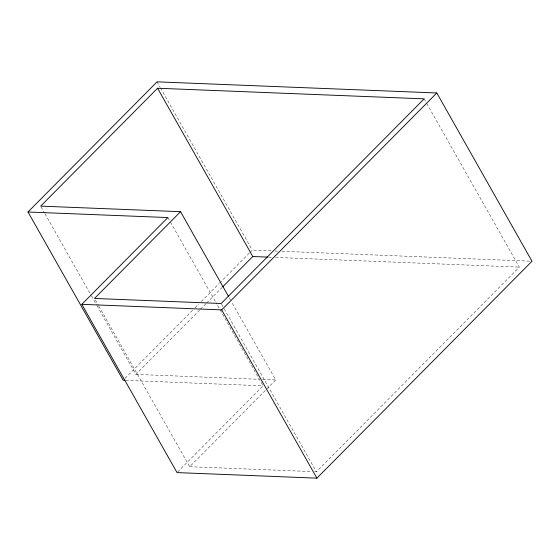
<?xml version="1.0" encoding="UTF-8"?>
<svg xmlns="http://www.w3.org/2000/svg" width="560" height="560" viewBox="0 0 560 560"><rect width="100%" height="100%" fill="white"/><g stroke="black" fill="none" stroke-linecap="round" stroke-linejoin="round"><path stroke-width="0.42" stroke-dasharray="2.8 2.1" d="M125.041 378.399L192.647 310.226M195.104 307.748L198.793 304.031M201.25 301.546L219.072 283.577M219.688 282.954L249.186 253.204M249.802 252.588L252.259 250.11L271.495 250.873M97.111 305.858L135.877 374.388L199.864 309.862M200.473 309.239L206.01 303.66M206.626 303.037L222.012 287.525M177.646 471.968L263.067 385.826L216.118 302.834M98.812 306.068L189.707 466.718L275.744 379.953L231.378 301.532M314.643 471.688L316.386 471.758L519.323 267.113L426.279 102.655M274.988 251.013L277.613 251.118M281.981 251.293L530.25 261.17M268.499 257.131L271.999 257.271M275.492 257.411L519.323 267.113M135.877 374.388L259.14 379.288M262.633 379.428L275.744 379.953M125.825 380.366L263.067 385.826M189.707 466.718L311.15 471.548M424.123 98.847L425.845 101.892M157.059 81.844L160.076 87.171M160.51 87.934L252.259 250.11M229.222 297.724L230.944 300.769M221.62 304.255L223.776 308.063M224.203 308.826L316.386 471.758M167.867 217.56L170.023 221.368M170.457 222.124L215.684 302.071M95.368 299.978L98.385 305.305M41.111 206.885L44.555 212.975M44.982 213.731L91.077 295.204M91.511 295.96L96.677 305.102"/><path stroke-width="0.84" d="M28 211.995L157.059 81.844L436.8 92.974L532 261.24L316.897 478.156L177.03 472.591L81.83 304.325L167.867 217.56L28 211.995L123.2 380.261L124.95 380.331M180.544 211.687L94.507 298.452L221.186 303.492L424.123 98.847L157.57 88.242L40.677 206.122L180.544 211.687L228.361 296.198M222.621 286.909L252.77 256.508L267.624 257.096M81.83 304.325L221.697 309.89L436.8 92.974M157.57 88.242L252.77 256.508M221.697 309.89L316.897 478.156"/></g></svg>
